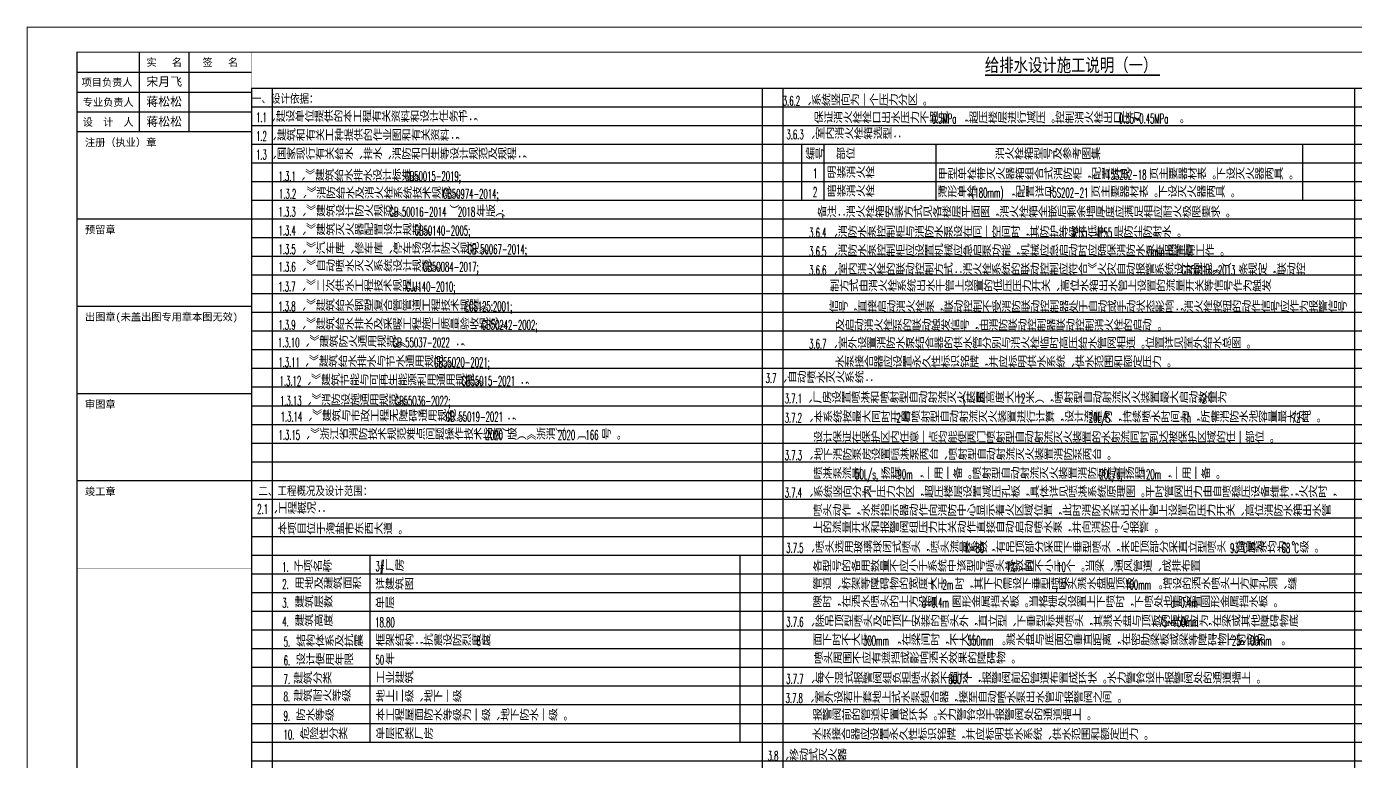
# Model space of a CAD drawing. Extents: x -452079 to 117456, y 3902 to 836955.
# Drawn here: x -328106 to -274789, y 772753 to 802230 of the extents above; entities that cross this region are included whole.
import ezdxf
from ezdxf.enums import TextEntityAlignment as Align

# ---------------------------------------------------------------- set-up
doc = ezdxf.new("R2010")
doc.units = 0
doc.header["$LTSCALE"] = 1000
doc.header["$MEASUREMENT"] = 0
for name, color, linetype in [('0-cxFrame', 155, 'Continuous'), ('gps-wang', 90, 'Continuous'), ('qianming', 155, 'Continuous'), ('总说明', 2, 'Continuous'), ('辅助线', 144, 'Continuous')]:
    doc.layers.add(name, color=color, linetype=linetype)
doc.layers.add('0-cxText', color=131, linetype='Continuous', lineweight=25)
doc.styles.add('-宋体', font='', dxfattribs={"width": 0.8})
doc.styles.add('_TCH_DIM', font='SIMPLEX', dxfattribs={"width": 0.75, "bigfont": '@1HZTXT'})
doc.styles.add('cx_biaoti', font='')
doc.styles.add('cx_tuming', font='')
doc.styles.add('cx_tuqian1', font='')
doc.styles.add('图框宋体', font='', dxfattribs={"width": 0.75})
doc.styles.add('黑体', font='', dxfattribs={"height": 12})
doc.styles.get('-宋体').set_extended_font_data('SimSun')
doc.styles.get('cx_biaoti').set_extended_font_data('SimSun')
doc.styles.get('cx_tuming').set_extended_font_data('SimHei')
doc.styles.get('cx_tuqian1').set_extended_font_data('SimSun')
doc.styles.get('图框宋体').set_extended_font_data('SimSun')
doc.styles.get('黑体').set_extended_font_data('SimHei')

# ---------------------------------------------------------------- blocks, each defined once
blk = doc.blocks.new('zjcx_lan_xinxi(Dragon)')
for p, q in [((7000, -3200), (0, -3200)), ((7000, -6700), (0, -6700)), ((7000, -10200), (0, -10200)), ((7000, -13700), (0, -13700)), ((7000, -17200), (0, -17200))]:
    blk.add_line(p, q)
at = {"const_width": 25}
blk.add_lwpolyline([(0, -20700), (7000, -20700), (7000, 0), (0, 0)], close=True, dxfattribs=at)
for points in [[(2500, -3200), (2500, 0)], [(4500, -3200), (4500, 0)], [(0, -800), (7000, -800)], [(0, -1600), (7000, -1600)], [(0, -2400), (7000, -2400)]]:
    blk.add_lwpolyline(points)
for points in [[(7000, -3200), (7000, 0)], [(0, -3200), (7000, -3200)], [(0, -20700), (7000, -20700), (7000, -3200)], [(0, -20700), (7000, -20700)]]:
    blk.add_lwpolyline(points, dxfattribs=at)
at = {"style": '图框宋体'}
for s, p in [('实   名', (3500, -400)), ('签   名', (5750, -400)), ('项目负责人', (1204, -1200)), ('专业负责人', (1250, -2000)), ('设  计  人', (1250, -2800))]:
    blk.add_text(s, height=300, dxfattribs=at).set_placement(p, align=Align.MIDDLE)
for s, p in [('注册（执业）章', (318, -3771)), ('预留章', (318, -7271)), ('出图章(未盖出图专用章本图无效)', (318, -10771)), ('审图章', (318, -14271)), ('竣工章', (318, -17771))]:
    blk.add_text(s, height=300, dxfattribs=at).set_placement(p)
blk = doc.blocks.new('T-信息(Dragon)')
at = {"layer": '0-cxFrame'}
blk.add_blockref('zjcx_lan_xinxi(Dragon)', (0, 0), dxfattribs=at)
at = {"layer": 'qianming', "color": 3, "style": 'cx_biaoti'}
for s, p in [('宋月飞', (3497, -1185)), ('蒋松松', (3497, -1985)), ('蒋松松', (3497, -2785))]:
    blk.add_text(s, height=350, dxfattribs=at).set_placement(p, align=Align.MIDDLE_CENTER)
blk = doc.blocks.new('TK22.A1 L(Dragon)')
at = {"layer": '0-cxFrame', "color": 7, "const_width": 0.5}
blk.add_lwpolyline([(0, 0), (-841, 0), (-841, 594), (0, 594)], close=True, dxfattribs=at)
at = {"layer": '0-cxFrame', "const_width": 0.5}
blk.add_lwpolyline([(-80, 10), (-821, 10), (-821, 584), (-80, 584)], close=True, dxfattribs=at)
at = {"layer": '0-cxFrame', "xscale": 0.01, "yscale": 0.01, "zscale": 0.01}
blk.add_blockref('T-信息(Dragon)', (-821, 584), dxfattribs=at)
at = {"style": '黑体', "flags": 4}
blk.add_attdef('图幅', text='', height=3.3, dxfattribs=at).set_placement((-40, 3), align=Align.RIGHT)
at = {"layer": '0-cxText', "flags": 4}
for tag, height, style, p in [('建设单位', 3.5, 'cx_tuming', (-45, 240)), ('项目名称', 3.5, 'cx_tuming', (-45, 210)), ('子项名称', 3.5, 'cx_tuming', (-45, 180)), ('工程编号', 3.3, 'cx_tuqian1', (-35, 165)), ('图名1', 3.5, 'cx_tuming', (-45, 87)), ('图名2', 3.5, 'cx_tuming', (-45, 79)), ('图名3', 3.5, 'cx_tuming', (-45, 71)), ('出图日期', 3.3, 'cx_tuqian1', (-39, 60)), ('专业', 3.3, 'cx_tuqian1', (-55, 52)), ('图号', 3.3, 'cx_tuqian1', (-55, 44)), ('版次', 3.3, 'cx_tuqian1', (-20, 44))]:
    blk.add_attdef(tag, text='', height=height, dxfattribs=dict(at, style=style)).set_placement(p, align=Align.MIDDLE)

msp = doc.modelspace()

# ---------------------------------------------------------------- linework, layer by layer
at = {"layer": 'gps-wang', "color": 2}
msp.add_line((-299475.68, 773530.98), (-299475.68, 781026.47), dxfattribs=at)
at = {"layer": '总说明', "color": 37, "linetype": 'ByBlock'}
for p, q in [((-319081.06, 799765.21), (-251981.06, 799765.21)), ((-319081.06, 799765.21), (-319081.06, 744298.55)), ((-318251.06, 799765.21), (-318251.06, 744298.55)), ((-298594.1, 799765.21), (-298594.1, 744298.55)), ((-297764.1, 799765.21), (-297764.1, 744298.55)), ((-274823.19, 799765.21), (-274823.19, 744298.55)), ((-319081.06, 799015.66), (-251981.06, 799015.66)), ((-319081.06, 798266.11), (-251981.06, 798266.11)), ((-319081.06, 797516.56), (-251981.06, 797516.56)), ((-319081.06, 796767.01), (-252047.2, 796767.01)), ((-319081.06, 796017.46), (-251981.06, 796017.46)), ((-319081.06, 795267.91), (-251981.06, 795267.91)), ((-319081.06, 794518.36), (-251981.06, 794518.36)), ((-319081.06, 793768.81), (-251981.06, 793768.81)), ((-319081.06, 793019.26), (-251981.06, 793019.26)), ((-319081.06, 792269.71), (-251981.06, 792269.71)), ((-319081.06, 791520.16), (-251981.06, 791520.16)), ((-319081.06, 790770.61), (-251981.06, 790770.61)), ((-319081.06, 790021.06), (-251981.06, 790021.06)), ((-319081.06, 789271.51), (-251981.06, 789271.51)), ((-319081.06, 788521.96), (-251981.06, 788521.96)), ((-319081.06, 787772.42), (-251981.06, 787772.42)), ((-319081.06, 787022.87), (-251981.06, 787022.87)), ((-319081.06, 786273.32), (-251981.06, 786273.32)), ((-319081.06, 785523.77), (-251981.06, 785523.77)), ((-319081.06, 784774.22), (-251981.06, 784774.22)), ((-319081.06, 784024.67), (-251981.06, 784024.67)), ((-319081.06, 783275.12), (-251981.06, 783275.12)), ((-319081.06, 782525.57), (-298008.44, 782525.57)), ((-319081.06, 782525.57), (-251981.06, 782525.57)), ((-319081.06, 781776.02), (-251981.06, 781776.02)), ((-319081.06, 781026.47), (-251981.06, 781026.47)), ((-319081.06, 780276.92), (-274533.98, 780276.92)), ((-293396.39, 780276.92), (-252047.2, 780276.92)), ((-319081.06, 779527.37), (-298008.44, 779527.37)), ((-301175.32, 779527.37), (-252047.2, 779527.37)), ((-319081.06, 778777.82), (-251981.06, 778777.82)), ((-319081.06, 778028.27), (-251981.06, 778028.27)), ((-319081.06, 777278.72), (-251981.06, 777278.72)), ((-319081.06, 776529.17), (-251981.06, 776529.17)), ((-319081.06, 775779.63), (-251981.06, 775779.63)), ((-319081.06, 775030.08), (-251981.06, 775030.08)), ((-319081.06, 774280.53), (-251981.06, 774280.53)), ((-319081.06, 773530.98), (-251981.06, 773530.98)), ((-319081.06, 772781.43), (-251981.06, 772781.43))]:
    msp.add_line(p, q, dxfattribs=at)
at = {"layer": '总说明', "color": 2}
for p, q in [((-297011.06, 797516.56), (-276916.06, 797516.56)), ((-297011.06, 797516.56), (-297011.06, 795267.91)), ((-296121.06, 797516.56), (-296121.06, 795267.91)), ((-291619.37, 797516.56), (-291619.37, 795267.91)), ((-276916.06, 797516.56), (-276916.06, 795267.91)), ((-297011.06, 796767.01), (-276916.06, 796767.01)), ((-297011.06, 796017.46), (-276916.06, 796017.46)), ((-297011.06, 795267.91), (-276916.06, 795267.91))]:
    msp.add_line(p, q, dxfattribs=at)
at = {"layer": '总说明', "color": 20, "const_width": 70}
msp.add_lwpolyline([(-289657.06, 800282.02), (-282626.93, 800282.02)], dxfattribs=at)
at = {"layer": '总说明', "color": 37, "linetype": 'ByBlock'}
msp.add_lwpolyline([(-319081.06, 782525.57), (-298008.44, 782525.57)], dxfattribs=at)
at = {"layer": '辅助线', "color": 1}
msp.add_line((-314316.28, 773530.98), (-314316.28, 781026.47), dxfattribs=at)
at = {"layer": '辅助线', "color": 1, "const_width": 25}
msp.add_lwpolyline([(-318251.06, 781026.47), (-299475.68, 781026.47), (-299475.68, 773530.98), (-318251.06, 773530.98)], close=True, dxfattribs=at)

# ---------------------------------------------------------------- block references
at = {"layer": '0-cxFrame', "xscale": 100, "yscale": 100, "zscale": 100}
msp.add_blockref('TK22.A1 L(Dragon)', (-243981.06, 742804.71), dxfattribs=at)

# ---------------------------------------------------------------- texts
at = {"layer": 'gps-wang', "color": 2, "style": '_TCH_DIM'}
for s, height, width, p in [('3.6.2', 382.5, 0.529412, (-297764.1, 799057.81)), ('、系统竖向为一个压力分区。', 446.4567, 0.75, (-296992.68, 799057.81)), ('保证消火栓栓口出水压力不超过', 446.4567, 0.75, (-296513.26, 798347.6)), ('0.5MPa', 382.5, 0.529412, (-291788.26, 798347.6)), ('，超压楼层进行减压。控制消火栓出口压力', 446.4567, 0.75, (-290688.97, 798347.6)), ('0.35~0.45MPa', 382.5, 0.529412, (-284276.47, 798347.6)), ('、室内消火栓箱选型：', 446.457, 0.75, (-296847.46, 797710.76)), ('。', 446.46, 0.75, (-282058.62, 798347.6)), ('3.6.3', 382.5, 0.529412, (-297618.89, 797710.76)), ('备注：消火栓箱安装方式见各楼层平面图，消火栓箱全嵌后剩余墙厚度应满足相应耐火极限要求。', 446.4567, 0.75, (-296385.58, 794568.87)), ('3.6.4', 382.5, 0.529412, (-296708.26, 793768.81)), ('、消防水泵控制柜与消防水泵设在同一空间时，其防护等级不低于', 446.4567, 0.75, (-295936.83, 793768.81)), ('IP55', 382.5, 0.529412, (-286149.33, 793768.81)), ('，', 446.46, 0.75, (-285483.97, 793768.81)), ('IP55', 382.5, 0.529412, (-285146.47, 793768.81)), ('是防尘防射水。', 446.457, 0.75, (-284481.11, 793768.81)), ('3.6.5', 382.5, 0.529412, (-296708.26, 793019.26)), ('、消防水泵控制柜应设置机械应急启泵功能，机械应急启动时应确保消防水泵在报警后', 446.4567, 0.75, (-295936.83, 793019.26)), ('5min', 382.5, 0.529412, (-283111.83, 793019.26)), ('内正常工作。', 446.457, 0.75, (-282369.33, 793019.26)), ('3.6.6', 382.5, 0.529412, (-296708.26, 792269.71)), ('、室内消火栓的联动控制方式：消火栓系统的联动控制应符合《火灾自动报警系统设计规范》（', 446.4567, 0.75, (-295936.83, 792269.71)), ('GB50116-2013', 382.5, 0.529412, (-281761.83, 792269.71)), ('条规定，联动控', 446.457, 0.75, (-279486.11, 792269.71)), ('制方式由消火栓系统出水干管上设置的低压压力开关、高位水箱出水管上设置的流量开关等信号作为触发', 446.4567, 0.75, (-295879.79, 791601.17)), ('信号，直接启动消火栓泵，联动控制不受消防联动控制器处于自动或手动状态影响；消火栓按钮的动作信号应作为报警信号', 446.4567, 0.75, (-295920.22, 790770.61)), ('及启动消火栓泵的联动触发信号，由消防联动控制器联动控制消火栓的启动。', 446.4567, 0.75, (-295667.07, 790022.32)), ('3.6.7', 382.5, 0.529412, (-296708.26, 789310.04)), ('、室外设置消防水泵结合器的供水管分别与消火栓临时高压给水管网相连。位置详见室外给水总图。', 446.4567, 0.75, (-295936.83, 789310.04)), ('水泵接合器应设置永久性标识铭牌，并应标明供水系统、供水范围和额定压力。', 446.4567, 0.75, (-295667.07, 788557.55)), ('、系统竖向分为', 446.457, 0.75, (-296916.86, 783342.27)), ('个压力分区，超压楼层设置减压孔板，具体详见喷淋系统原理图。平时管网压力由自喷稳压设备维持；火灾时，', 446.4567, 0.75, (-294400.07, 783342.27)), ('3.7.4', 382.5, 0.529412, (-297688.29, 783342.27)), ('1', 382.5, 0.529412, (-294554.36, 783342.27)), ('喷头动作，水流指示器动作向消防中心显示着火区域位置，此时消防水泵出水干管上设置的压力开关、高位消防水箱出水管', 446.4567, 0.75, (-296560.32, 782592.72)), ('上的流量开关和报警阀组压力开关动作直接自动启动喷水泵，并向消防中心报警。', 446.4567, 0.75, (-296560.32, 781915.17)), ('3.7.5', 382.5, 0.529412, (-297627.89, 781123.36)), ('、喷头选用玻璃球闭式喷头，喷头流量系数', 446.4567, 0.75, (-296856.46, 781123.36)), ('K=80', 382.5, 0.529412, (-290443.96, 781123.36)), ('，有吊顶部分采用下垂型喷头，未吊顶部分采直立型喷头，厨房为', 446.4567, 0.75, (-289605.03, 781123.36)), ('93', 382.5, 0.529412, (-279817.53, 781123.36)), ('°', 446.46, 0.75, (-279431.82, 781123.36)), ('C', 382.5, 0.529412, (-279304.26, 781123.36)), ('其余均为', 446.457, 0.75, (-279101.76, 781123.36)), ('68', 382.5, 0.529412, (-277751.76, 781123.36)), ('°', 446.46, 0.75, (-277366.04, 781123.36)), ('C', 382.5, 0.529412, (-277238.48, 781123.36)), ('级。', 446.457, 0.75, (-277035.98, 781123.36)), ('各型号的备用数量不应小于系统中该型号喷头总数的', 446.4567, 0.75, (-296570.71, 780364.14, 800.07)), ('1%', 382.5, 0.529412, (-288808.21, 780364.14, 800.07)), ('，且不小于', 446.457, 0.75, (-288441.79, 780364.14, 800.07)), ('10', 382.5, 0.529412, (-286754.29, 780364.14, 800.07)), ('个。当梁、通风管道、成排布置', 446.4567, 0.75, (-286407.14, 780364.14, 800.07)), ('管道、桥架等障碍物的宽度大于', 446.4567, 0.75, (-296570.71, 779654.04, 800.07)), ('1', 382.5, 0.529412, (-291845.71, 779654.04, 800.07)), ('2m', 382.5, 0.529412, (-291353.93, 779654.04, 800.07)), ('时，其下方需设下垂型喷头', 446.4567, 0.75, (-290871.79, 779654.04, 800.07)), ('喷头溅水盘距顶板', 446.457, 0.75, (-286725.36, 779654.04, 800.07)), ('100mm', 382.5, 0.529412, (-284025.36, 779654.04, 800.07)), ('。增设的洒水喷头上方有孔洞、缝', 446.4567, 0.75, (-282906.79, 779654.04, 800.07)), ('．', 446.46, 0.75, (-291691.43, 779654.04, 800.07)), (',', 382.5, 0.529412, (-286821.79, 779654.04, 800.07)), ('隙时，在洒水喷头的上方设置', 446.4567, 0.75, (-296570.71, 778931.71, 800.07)), ('d=0.4m', 382.5, 0.529412, (-292183.21, 778931.71, 800.07)), ('圆形金属挡水板。当格栅处设置上下喷时，下喷处也需设置', 446.4567, 0.75, (-290977.86, 778931.71, 800.07)), ('d=0.4m', 382.5, 0.529412, (-282202.86, 778931.71, 800.07)), ('圆形金属挡水板。', 446.457, 0.75, (-280997.5, 778931.71, 800.07)), ('3.7.6', 382.5, 0.529412, (-297627.89, 778154.06)), ('、除吊顶型喷头及吊顶下安装的喷头外，直立型、下垂型标准喷头，其溅水盘与顶板的距离应为', 446.4567, 0.75, (-296856.46, 778154.06)), ('75~150mm', 382.5, 0.529412, (-282681.46, 778154.06)), ('，在梁或其他障碍物底', 446.457, 0.75, (-280926.46, 778154.06)), ('面下时不大于', 446.457, 0.75, (-296570.71, 777404.51, 800.07)), ('，在梁间时，不大于', 446.457, 0.75, (-293388.57, 777404.51, 800.07)), ('。溅水盘与底面的垂直距离，在密肋梁板或梁等障碍物下时应为', 446.4567, 0.75, (-289193.93, 777404.51, 800.07)), ('300mm', 382.5, 0.529412, (-294545.71, 777404.51, 800.07)), ('550mm', 382.5, 0.529412, (-290351.07, 777404.51, 800.07)), ('25~100mm', 382.5, 0.529412, (-279743.93, 777404.51, 800.07)), ('。', 446.46, 0.75, (-277988.93, 777404.51, 800.07)), ('喷头周围不应有遮挡或影响洒水效果的障碍物。', 446.4567, 0.75, (-296523.84, 776674.64)), ('、每个湿式报警阀组负担喷头数不超过', 446.4567, 0.75, (-296856.46, 775872.1, 800.07)), ('个，报警阀前的管道布置成环状。水力警铃设于报警阀处的通道墙上。', 446.4567, 0.75, (-290540.39, 775872.1, 800.07)), ('3.7.7', 382.5, 0.529412, (-297627.89, 775872.1, 800.07)), ('800', 382.5, 0.529412, (-291118.96, 775872.1, 800.07)), ('水泵接合器应设置永久性标识铭牌，并应标明供水系统、供水范围和额定压力。', 446.4567, 0.75, (-296589.01, 773612.9))]:
    msp.add_text(s, height=height, dxfattribs=dict(at, width=width)).set_placement(p)
at = {"layer": '总说明', "color": 7, "style": '-宋体', "width": 0.8}
msp.add_text('给排水设计施工说明（一）', height=528.692, dxfattribs=at).set_placement((-289657.06, 800422.02))
at = {"layer": '总说明', "color": 1}
for s, height, style, width, p in [('一、设计依据：', 339.873, '-宋体', 0.8, (-319061.84, 799171.31)), ('3.7.1', 382.5, '_TCH_DIM', 0.529412, (-297689.33, 787122.07)), ('、厂房设置喷淋和喷射型自动射流灭火装置', 446.4567, '_TCH_DIM', 0.75, (-296956.48, 787122.07)), ('(', 382.5, '_TCH_DIM', 0.529412, (-290543.98, 787122.07)), ('厂房高度大于', 446.457, '_TCH_DIM', 0.75, (-290408.98, 787122.07)), ('12', 382.5, '_TCH_DIM', 0.529412, (-288383.98, 787122.07)), ('米），喷射型自动射流灭火装置最大启动数量为', 446.4567, '_TCH_DIM', 0.75, (-288036.83, 787122.07)), ('2', 382.5, '_TCH_DIM', 0.529412, (-280949.33, 787122.07)), ('个', 446.46, '_TCH_DIM', 0.75, (-280756.48, 787122.07)), ('3.7.3', 382.5, '_TCH_DIM', 0.529412, (-297688.29, 784841.36)), ('、地下消防泵房设置喷淋泵两台、喷射型自动射流灭火装置消防泵两台。', 446.4567, '_TCH_DIM', 0.75, (-296916.86, 784841.36)), ('喷淋泵流量', 446.457, '_TCH_DIM', 0.75, (-296546.24, 784080.7)), ('50L/s,', 382.5, '_TCH_DIM', 0.529412, (-294858.74, 784080.7)), ('扬程', 446.457, '_TCH_DIM', 0.75, (-293836.59, 784080.7)), ('90m', 382.5, '_TCH_DIM', 0.529412, (-293161.59, 784080.7)), ('，一用一备。喷射型自动射流灭火装置消防泵流量', 446.4567, '_TCH_DIM', 0.75, (-292486.59, 784080.7)), ('20L/s,', 382.5, '_TCH_DIM', 0.529412, (-285061.59, 784080.7)), ('扬程', 446.457, '_TCH_DIM', 0.75, (-284039.45, 784080.7)), ('120m', 382.5, '_TCH_DIM', 0.529412, (-283364.45, 784080.7)), ('，一用一备。', 446.457, '_TCH_DIM', 0.75, (-282535.17, 784080.7)), ('二、工程概况及设计范围：', 339.8734, '-宋体', 0.8, (-318801.14, 783435.83))]:
    msp.add_text(s, height=height, dxfattribs=dict(at, style=style, width=width)).set_placement(p)
at = {"layer": '总说明', "color": 2, "style": '_TCH_DIM'}
for s, height, width, p in [('1.1', 382.5, 0.529412, (-318899.4, 798397.9)), ('、建设单位提供的本工程有关资料和设计任务书；', 446.4567, 0.75, (-318494.4, 798397.9)), ('1.2', 382.5, 0.529412, (-318899.4, 797648.35)), ('、建筑和有关工种提供的作业图和有关资料；', 446.4567, 0.75, (-318455.83, 797648.35)), ('1.3', 382.5, 0.529412, (-318899.4, 796898.8)), ('、国家现行有关给水、排水、消防和卫生等设计规范及规程；', 446.4567, 0.75, (-318455.83, 796898.8)), ('编号', 446.457, 0.75, (-296857.56, 796899.87, -800.07)), ('部位', 446.457, 0.75, (-295631.81, 796899.87, -800.07)), ('消火栓箱型号及参考图集', 446.4567, 0.75, (-289249.83, 796899.87, -800.07)), ('明装消火栓', 446.457, 0.75, (-295994.81, 796151.58, -800.07)), ('甲型单栓带灭火器箱组合式消防柜，配置详见', 446.4567, 0.75, (-291535.78, 796095.22, -800.07)), ('页主要器材表。下设灭火器两具。', 446.4567, 0.75, (-283069.35, 796095.22, -800.07)), ('1', 382.5, 0.529412, (-296553.56, 796150.32, -800.07)), ('15S202-18', 382.5, 0.529412, (-284785.78, 796095.22, -800.07)), ('1.3.2', 382.5, 0.529412, (-317980.18, 795327.75)), ('、《消防给水及消火栓系统技术规范》', 446.4567, 0.75, (-317247.32, 795327.75)), ('GB50974-2014;', 382.5, 0.529412, (-311406.96, 795327.75)), ('2', 382.5, 0.529412, (-296553.56, 795400.77, -800.07)), ('暗装消火栓', 446.457, 0.75, (-295994.81, 795400.77, -800.07)), ('薄形单栓', 446.457, 0.75, (-291545.78, 795375.69, -800.07)), ('(180mm)', 382.5, 0.529412, (-290195.78, 795375.69, -800.07)), ('，配置详见', 446.457, 0.75, (-288807.21, 795375.69, -800.07)), ('15S202-21', 382.5, 0.529412, (-287119.71, 795375.69, -800.07)), ('页主要器材表。下设灭火器两具。', 446.4567, 0.75, (-285403.28, 795375.69, -800.07)), ('1.3.3', 382.5, 0.529412, (-317999.04, 794605.37)), ('、《建筑设计防火规范》', 446.4567, 0.75, (-317266.18, 794605.37)), ('GB', 382.5, 0.529412, (-313553.68, 794605.37)), ('50016-2014', 382.5, 0.529412, (-313045.82, 794605.37)), ('（', 446.46, 0.75, (-311136.54, 794605.37)), ('2018', 382.5, 0.529412, (-310799.04, 794605.37)), ('年版）', 446.457, 0.75, (-310066.18, 794605.37)), (';', 382.5, 0.529412, (-309053.68, 794605.37)), ('1.3.4', 382.5, 0.529412, (-317999.04, 793855.97)), ('、《建筑灭火器配置设计规范》', 446.4567, 0.75, (-317266.18, 793855.97)), ('GB50140-2005;', 382.5, 0.529412, (-312541.18, 793855.97)), ('1.3.5', 382.5, 0.529412, (-317999.04, 793106.42)), ('、《汽车库、修车库、停车场设计防火规范》', 446.4567, 0.75, (-317266.18, 793106.42)), ('GB', 382.5, 0.529412, (-310413.32, 793106.42)), ('50067-2014;', 382.5, 0.529412, (-309905.47, 793106.42)), ('、《自动喷水灭火系统设计规范》', 446.4567, 0.75, (-317266.18, 792401.5)), ('1.3.6', 382.5, 0.529412, (-317999.04, 792401.5)), ('GB50084-2017;', 382.5, 0.529412, (-312203.68, 792401.5)), ('1.3.7', 382.5, 0.529412, (-318005.85, 791605.47, 800.07)), ('、《二次供水工程技术规程》', 446.4567, 0.75, (-317273, 791605.47, 800.07)), ('CJJ140-2010;', 382.5, 0.529412, (-312885.5, 791605.47, 800.07)), ('、《建筑给水钢塑复合管管道工程技术规程》', 446.4567, 0.75, (-317273, 790818.33)), ('1.3.8', 382.5, 0.529412, (-318005.85, 790818.33)), ('ECS125:2001;', 382.5, 0.529412, (-310523, 790818.33)), ('1.3.9', 382.5, 0.529412, (-318005.85, 790072.73)), ('、《建筑给水排水及采暖工程施工质量验收规范》', 446.4567, 0.75, (-317273, 790072.73)), ('GB50242-2002;', 382.5, 0.529412, (-309848, 790072.73)), ('1.3.10', 382.5, 0.529412, (-318020.66, 789367.57)), ('、《建筑防火通用规范》', 446.4567, 0.75, (-317133.51, 789367.57)), ('GB', 382.5, 0.529412, (-313421.01, 789367.57)), ('55037-2022', 382.5, 0.529412, (-312913.16, 789367.57)), ('；', 446.46, 0.75, (-310926.73, 789367.57)), ('1.3.11', 382.5, 0.529412, (-318005.85, 788573.63)), ('、《建筑给水排水与节水通用规范》', 446.4567, 0.75, (-317157.28, 788573.63)), ('GB55020-2021;', 382.5, 0.529412, (-311757.28, 788573.63)), ('1.3.12', 382.5, 0.529412, (-317953.58, 787824.08)), ('、《建筑节能与可再生能源利用通用规范》', 446.4567, 0.75, (-317066.44, 787824.08)), ('GB55015-2021', 382.5, 0.529412, (-310653.94, 787824.08)), ('3.7', 382.5, 0.529412, (-298453.63, 787933.12)), ('、自动喷水灭火系统：', 446.457, 0.75, (-297971.49, 787933.12)), ('、《消防设施通用规范》', 446.4567, 0.75, (-317051.96, 787022.87)), ('；', 446.46, 0.75, (-308339.65, 787824.08)), ('1.3.13', 382.5, 0.529412, (-317939.1, 787022.87)), ('GB55036-2022;', 382.5, 0.529412, (-313339.46, 787022.87)), ('1.3.14', 382.5, 0.529412, (-317913, 786389.24)), ('、《建筑与市政工程无障碍通用规范》', 446.4567, 0.75, (-317025.85, 786389.24)), ('GB', 382.5, 0.529412, (-311288.35, 786389.24)), ('55019-2021', 382.5, 0.529412, (-310780.5, 786389.24)), ('；', 446.46, 0.75, (-308871.21, 786389.24)), ('3.7.2', 382.5, 0.529412, (-297689.33, 786346.84)), ('、本系统按最大同时开启', 446.4567, 0.75, (-296917.9, 786346.84)), ('2', 382.5, 0.529412, (-293205.4, 786346.84)), ('台喷射型自动射流灭火装置进行计算，设计流量为', 446.4567, 0.75, (-293012.55, 786346.84)), ('20L/S', 382.5, 0.529412, (-285484.69, 786346.84)), ('，持续喷水时间为', 446.457, 0.75, (-284530.05, 786346.84)), ('1h', 382.5, 0.529412, (-281727.19, 786346.84)), ('，所需消防水池容量最大为', 446.4567, 0.75, (-281389.69, 786346.84)), ('72', 382.5, 0.529412, (-277339.69, 786346.84)), ('吨。', 446.457, 0.75, (-276953.98, 786346.84)), ('1.3.15', 382.5, 0.529412, (-317999.04, 785655.56)), ('、《浙江省消防技术规范难点问题操作技术指南（', 446.4567, 0.75, (-317111.9, 785655.56)), ('2020', 382.5, 0.529412, (-309686.9, 785655.56)), ('版）》浙消〔', 446.457, 0.75, (-308812.61, 785655.56)), ('2020', 382.5, 0.529412, (-306787.61, 785655.56)), ('166', 382.5, 0.529412, (-305678.68, 785655.56)), ('号。', 446.457, 0.75, (-305035.82, 785655.56)), ('设计保证在保护区内任意一点均能使两门喷射型自动射流灭火装置的水射流同时到达被保护区域的任一部位。', 446.4567, 0.75, (-296546.24, 785526.47)), ('〕', 446.46, 0.75, (-306016.18, 785655.56)), ('本项目位于海盐市东西大道。', 446.4567, 0.75, (-318037.82, 781860.07)), ('1.', 382.5, 0.529412, (-317849.08, 780360.97)), ('子项名称', 446.457, 0.75, (-317392.65, 780360.97)), (':', 382.5, 0.529412, (-316042.65, 780360.97)), ('3#', 382.5, 0.529412, (-314106.07, 780387.31)), ('厂房', 446.457, 0.75, (-313730, 780387.31)), ('2.', 382.5, 0.529412, (-317849.08, 779673.46)), ('用地及建筑面积', 446.457, 0.75, (-317354.08, 779673.46)), ('详建筑图', 446.457, 0.75, (-314116.51, 779637.76)), ('3.', 382.5, 0.529412, (-317849.08, 778923.91)), ('建筑层数', 446.457, 0.75, (-317354.08, 778923.91)), ('单层', 446.457, 0.75, (-314116.51, 778888.21)), ('4.', 382.5, 0.529412, (-317849.08, 778174.37)), ('建筑高度', 446.457, 0.75, (-317354.08, 778174.37)), ('18.80', 382.5, 0.529412, (-314116.51, 778138.66)), ('5.', 382.5, 0.529412, (-317791.35, 777362.82)), ('结构体系及抗震', 446.457, 0.75, (-317296.35, 777362.82)), ('6.', 382.5, 0.529412, (-317791.35, 776613.27)), ('设计使用年限', 446.457, 0.75, (-317296.35, 776613.27)), ('50', 382.5, 0.529412, (-314106.07, 776639.56)), ('年', 446.46, 0.75, (-313720.36, 776639.56)), ('建筑分类', 446.457, 0.75, (-317399.2, 775863.72)), ('工业建筑', 446.457, 0.75, (-314106.07, 775890.01)), ('7.', 382.5, 0.529412, (-317791.35, 775863.72)), ('8.', 382.5, 0.529412, (-317791.35, 775163.77)), ('建筑耐火等级', 446.457, 0.75, (-317399.2, 775163.77)), ('地上二级、地下一级', 446.457, 0.75, (-314106.07, 775140.46)), ('3.7.8', 382.5, 0.529412, (-297653.68, 775098.07)), ('、室外设若干套地上式水泵结合器，接至自动喷水泵出水管与报警阀之间。', 446.4567, 0.75, (-296882.25, 775098.07)), ('9.', 382.5, 0.529412, (-317795.66, 774387.62)), ('防水等级', 446.457, 0.75, (-317300.66, 774387.62)), ('本工程屋面防水等级为一级、地下防水一级。', 446.4567, 0.75, (-314106.07, 774390.91)), ('报警阀前的管道布置成环状。水力警铃设于报警阀处的通道墙上。', 446.4567, 0.75, (-296566.92, 774399.7)), ('10.', 382.5, 0.529412, (-317795.66, 773638.07)), ('危险性分类', 446.457, 0.75, (-317146.37, 773638.07)), ('3.8', 382.5, 0.529412, (-298374.68, 772787.42)), ('、移动式灭火器', 446.457, 0.75, (-297892.54, 772787.42)), (':', 382.5, 0.529412, (-295530.04, 772787.42))]:
    msp.add_text(s, height=height, dxfattribs=dict(at, width=width)).set_placement(p)
at = {"layer": '总说明', "style": '_TCH_DIM'}
for s, height, width, p in [('1.3.1', 382.5, 0.529412, (-317999.04, 796036.67)), ('、《建筑给水排水设计标准》', 446.4567, 0.75, (-317304.75, 796036.67)), ('GB50015-2019;', 382.5, 0.529412, (-312917.25, 796036.67)), ('2.1', 382.5, 0.529412, (-318852.5, 782686.28)), ('、工程概况：', 446.457, 0.75, (-318408.93, 782686.28))]:
    msp.add_text(s, height=height, dxfattribs=dict(at, width=width)).set_placement(p)
at = {"layer": '总说明', "color": 6, "style": '_TCH_DIM'}
for s, height, width, p in [('框架结构；抗震设防烈度：', 446.4567, 0.75, (-314106.07, 777389.11)), ('6', 382.5, 0.529412, (-310056.07, 777389.11)), ('度', 446.46, 0.75, (-309863.22, 777389.11)), ('单层丙类厂房', 446.457, 0.75, (-314106.07, 773641.36))]:
    msp.add_text(s, height=height, dxfattribs=dict(at, width=width)).set_placement(p)

doc.saveas('drawing.dxf')
